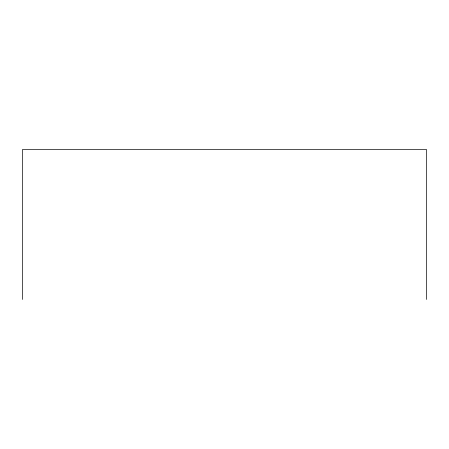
<?xml version="1.0" encoding="UTF-8"?>
<svg xmlns="http://www.w3.org/2000/svg" width="449" height="449" viewBox="0 0 449 449"><rect width="100%" height="100%" fill="white"/><g stroke="black" fill="none" stroke-linecap="round" stroke-linejoin="round"><path stroke-width="0.67" d="M426.55 299.455L426.55 149.545L22.45 149.545L22.45 299.455"/></g></svg>
